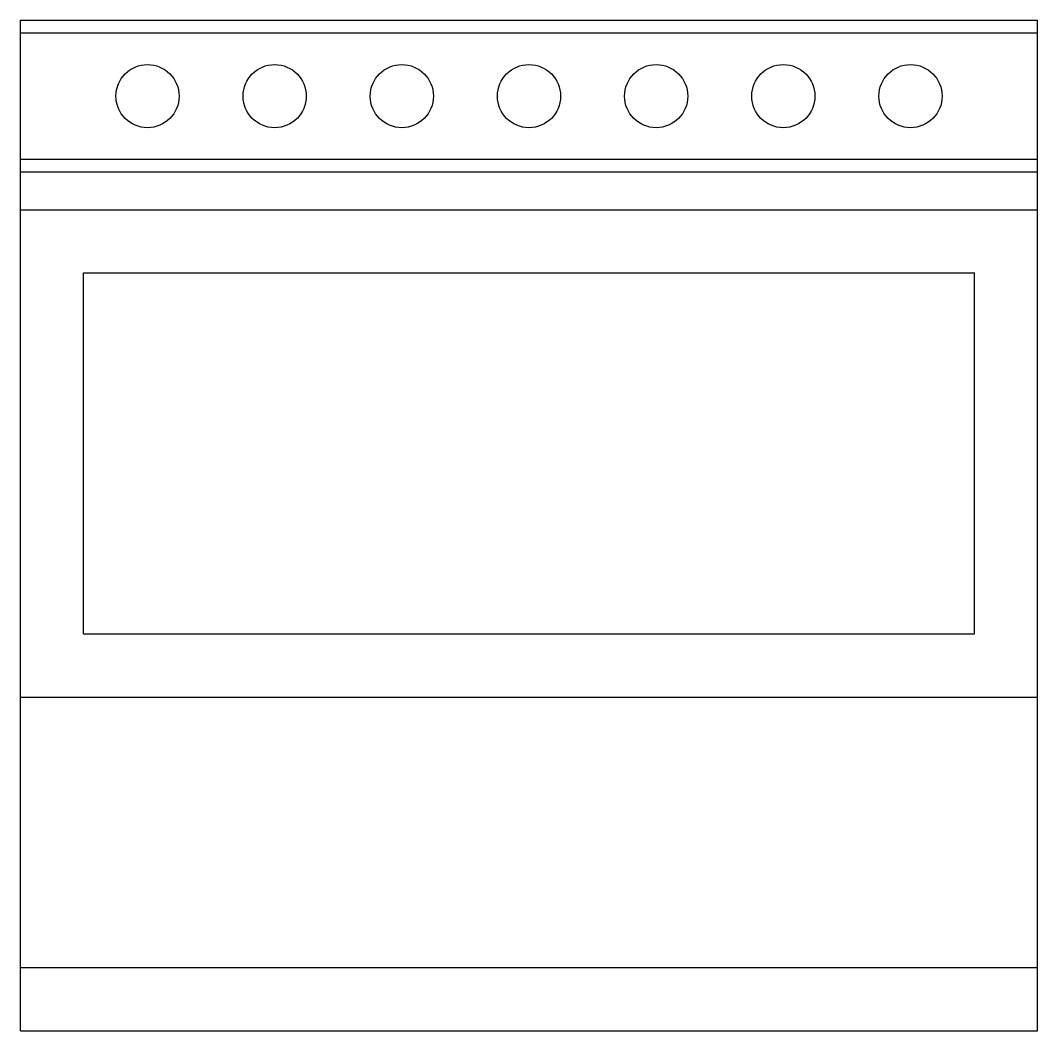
# Model space of a CAD drawing. Extents: x -0.402 to 0.403, y 0 to 0.8.
import ezdxf

# ---------------------------------------------------------------- set-up
doc = ezdxf.new("R2010")
doc.units = 0
doc.header["$MEASUREMENT"] = 0
doc.layers.get('0').update_dxf_attribs({"linetype": 'CONTINUOUS'})

msp = doc.modelspace()

# ---------------------------------------------------------------- linework, layer by layer
for p, q in [((-0.4025, 0.8), (0.4025, 0.8)), ((-0.4025, 0), (-0.4025, 0.8)), ((0.4025, 0), (0.4025, 0.8)), ((-0.4025, 0.79), (0.4025, 0.79)), ((-0.4025, 0.69), (0.4025, 0.69)), ((-0.4025, 0.68), (0.4025, 0.68)), ((-0.4025, 0.65), (0.4025, 0.65)), ((-0.3525, 0.31409), (-0.3525, 0.6)), ((-0.3525, 0.6), (0.3525, 0.6)), ((0.3525, 0.31409), (0.3525, 0.6)), ((-0.3525, 0.31409), (0.3525, 0.31409)), ((-0.4025, 0.26409), (0.4025, 0.26409)), ((-0.4025, 0.05), (0.4025, 0.05)), ((-0.4025, 0), (0.4025, 0))]:
    msp.add_line(p, q)
for centre in [(-0.30187, 0.74), (-0.20125, 0.74), (-0.10063, 0.74), (0, 0.74), (0.10063, 0.74), (0.20125, 0.74), (0.30188, 0.74)]:
    msp.add_circle(centre, 0.025)

doc.saveas('drawing.dxf')
